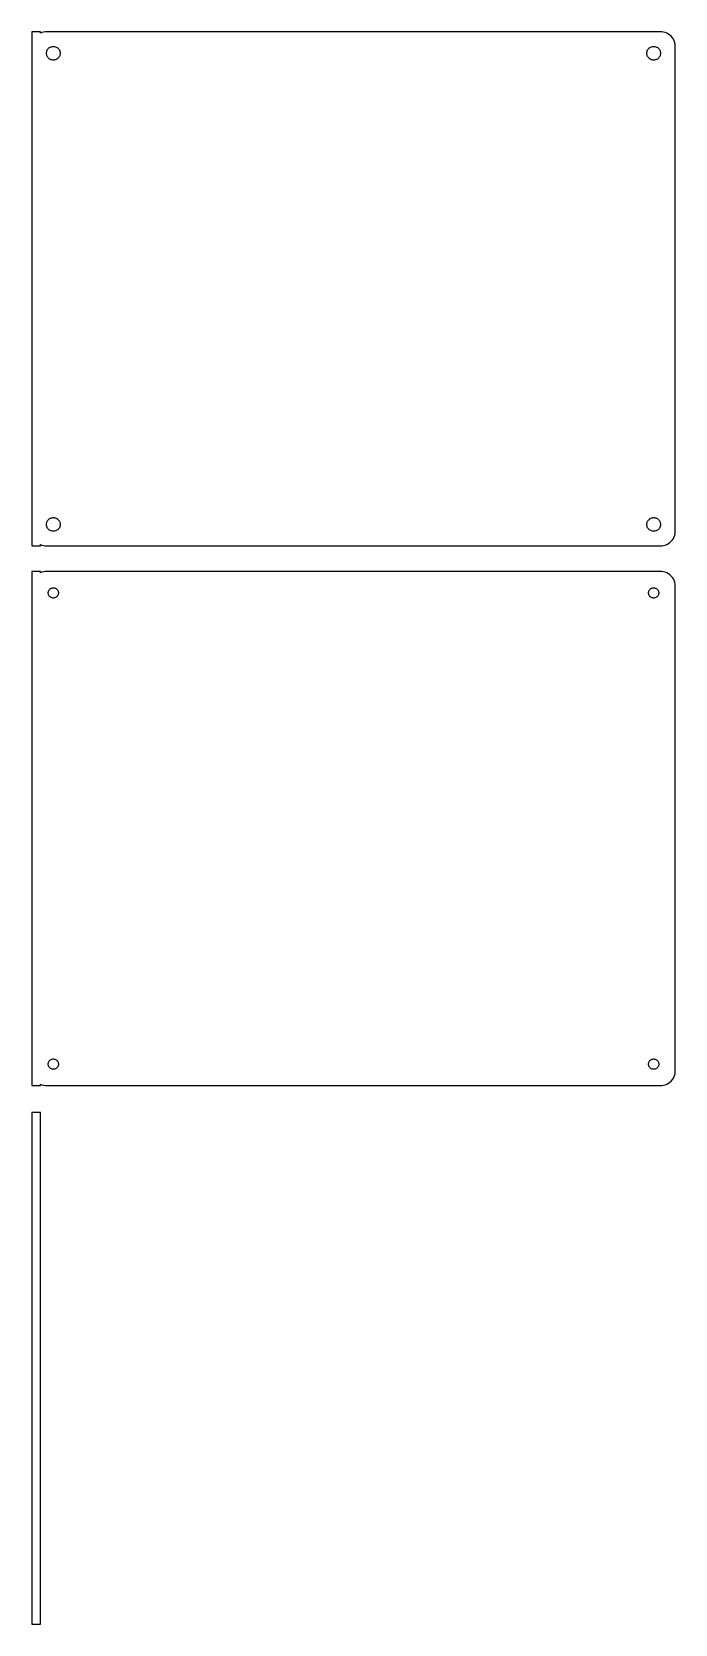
# Model space of a CAD drawing. Header units: metres. Extents: x -112 to 112, y -90 to 468.
import ezdxf

# ---------------------------------------------------------------- set-up
doc = ezdxf.new("R2010")
doc.units = ezdxf.units.M

msp = doc.modelspace()

# ---------------------------------------------------------------- linework, layer by layer
for p, q in [((-109.5, 467.99), (-112.5, 467.99)), ((-112.5, 467.99), (-112.5, 288.01)), ((-109.5, 467.575), (-109.5, 467.99)), ((-109.045, 467.755), (-109.5, 467.575)), ((-108.437, 467.911), (-109.045, 467.755)), ((-107.814, 467.99), (-108.437, 467.911)), ((107.814, 467.99), (-107.814, 467.99)), ((-105.742, 462.783), (-105.45, 462.857)), ((-105.45, 462.857), (-105.151, 462.895)), ((-105.151, 462.895), (-104.849, 462.895)), ((-104.849, 462.895), (-104.55, 462.857)), ((-104.55, 462.857), (-104.258, 462.783)), ((104.258, 462.783), (104.55, 462.857)), ((104.55, 462.857), (104.849, 462.895)), ((104.849, 462.895), (105.151, 462.895)), ((105.151, 462.895), (105.45, 462.857)), ((105.45, 462.857), (105.742, 462.783)), ((108.437, 467.911), (107.814, 467.99)), ((109.045, 467.755), (108.437, 467.911)), ((109.629, 467.524), (109.045, 467.755)), ((110.179, 467.222), (109.629, 467.524)), ((110.687, 466.853), (110.179, 467.222)), ((111.145, 466.423), (110.687, 466.853)), ((111.545, 465.939), (111.145, 466.423)), ((111.882, 465.409), (111.545, 465.939)), ((112.149, 464.841), (111.882, 465.409)), ((112.343, 464.243), (112.149, 464.841)), ((112.461, 463.627), (112.343, 464.243)), ((112.5, 463), (112.461, 463.627)), ((112.5, 293), (112.5, 463)), ((-107.4, 460.5), (-107.381, 460.801)), ((-107.381, 460.199), (-107.4, 460.5)), ((-107.381, 460.801), (-107.325, 461.097)), ((-107.325, 459.903), (-107.381, 460.199)), ((-107.325, 461.097), (-107.231, 461.383)), ((-107.231, 459.617), (-107.325, 459.903)), ((-107.231, 461.383), (-107.103, 461.656)), ((-107.103, 459.344), (-107.231, 459.617)), ((-107.103, 461.656), (-106.942, 461.911)), ((-106.942, 459.089), (-107.103, 459.344)), ((-106.942, 461.911), (-106.75, 462.143)), ((-106.75, 458.857), (-106.942, 459.089)), ((-106.75, 462.143), (-106.53, 462.349)), ((-106.53, 458.651), (-106.75, 458.857)), ((-106.53, 462.349), (-106.286, 462.526)), ((-106.286, 458.474), (-106.53, 458.651)), ((-106.286, 462.526), (-106.022, 462.672)), ((-106.022, 458.328), (-106.286, 458.474)), ((-106.022, 462.672), (-105.742, 462.783)), ((-105.742, 458.217), (-106.022, 458.328)), ((-105.45, 458.143), (-105.742, 458.217)), ((-105.151, 458.105), (-105.45, 458.143)), ((-104.849, 458.105), (-105.151, 458.105)), ((-104.55, 458.143), (-104.849, 458.105)), ((-104.258, 458.217), (-104.55, 458.143)), ((-104.258, 462.783), (-103.978, 462.672)), ((-103.978, 458.328), (-104.258, 458.217)), ((-103.978, 462.672), (-103.714, 462.526)), ((-103.714, 458.474), (-103.978, 458.328)), ((-103.714, 462.526), (-103.47, 462.349)), ((-103.47, 458.651), (-103.714, 458.474)), ((-103.47, 462.349), (-103.25, 462.143)), ((-103.25, 458.857), (-103.47, 458.651)), ((-103.25, 462.143), (-103.058, 461.911)), ((-103.058, 459.089), (-103.25, 458.857)), ((-103.058, 461.911), (-102.897, 461.656)), ((-102.897, 459.344), (-103.058, 459.089)), ((-102.897, 461.656), (-102.769, 461.383)), ((-102.769, 459.617), (-102.897, 459.344)), ((-102.769, 461.383), (-102.675, 461.097)), ((-102.675, 459.903), (-102.769, 459.617)), ((-102.675, 461.097), (-102.619, 460.801)), ((-102.619, 460.199), (-102.675, 459.903)), ((-102.619, 460.801), (-102.6, 460.5)), ((-102.6, 460.5), (-102.619, 460.199)), ((102.6, 460.5), (102.619, 460.801)), ((102.619, 460.199), (102.6, 460.5)), ((102.619, 460.801), (102.675, 461.097)), ((102.675, 459.903), (102.619, 460.199)), ((102.675, 461.097), (102.769, 461.383)), ((102.769, 459.617), (102.675, 459.903)), ((102.769, 461.383), (102.897, 461.656)), ((102.897, 459.344), (102.769, 459.617)), ((102.897, 461.656), (103.058, 461.911)), ((103.058, 459.089), (102.897, 459.344)), ((103.058, 461.911), (103.25, 462.143)), ((103.25, 458.857), (103.058, 459.089)), ((103.25, 462.143), (103.47, 462.349)), ((103.47, 458.651), (103.25, 458.857)), ((103.47, 462.349), (103.714, 462.526)), ((103.714, 458.474), (103.47, 458.651)), ((103.714, 462.526), (103.978, 462.672)), ((103.978, 458.328), (103.714, 458.474)), ((103.978, 462.672), (104.258, 462.783)), ((104.258, 458.217), (103.978, 458.328)), ((104.55, 458.143), (104.258, 458.217)), ((104.849, 458.105), (104.55, 458.143)), ((105.151, 458.105), (104.849, 458.105)), ((105.45, 458.143), (105.151, 458.105)), ((105.742, 458.217), (105.45, 458.143)), ((105.742, 462.783), (106.022, 462.672)), ((106.022, 458.328), (105.742, 458.217)), ((106.022, 462.672), (106.286, 462.526)), ((106.286, 458.474), (106.022, 458.328)), ((106.286, 462.526), (106.53, 462.349)), ((106.53, 458.651), (106.286, 458.474)), ((106.53, 462.349), (106.75, 462.143)), ((106.75, 458.857), (106.53, 458.651)), ((106.75, 462.143), (106.942, 461.911)), ((106.942, 459.089), (106.75, 458.857)), ((106.942, 461.911), (107.103, 461.656)), ((107.103, 459.344), (106.942, 459.089)), ((107.103, 461.656), (107.231, 461.383)), ((107.231, 459.617), (107.103, 459.344)), ((107.231, 461.383), (107.325, 461.097)), ((107.325, 459.903), (107.231, 459.617)), ((107.325, 461.097), (107.381, 460.801)), ((107.381, 460.199), (107.325, 459.903)), ((107.381, 460.801), (107.4, 460.5)), ((107.4, 460.5), (107.381, 460.199)), ((-107.4, 295.5), (-107.381, 295.801)), ((-107.381, 295.801), (-107.325, 296.097)), ((-107.325, 296.097), (-107.231, 296.383)), ((-107.231, 296.383), (-107.103, 296.656)), ((-107.103, 296.656), (-106.942, 296.911)), ((-106.942, 296.911), (-106.75, 297.143)), ((-106.75, 297.143), (-106.53, 297.349)), ((-106.53, 297.349), (-106.286, 297.526)), ((-106.286, 297.526), (-106.022, 297.672)), ((-106.022, 297.672), (-105.742, 297.783)), ((-105.742, 297.783), (-105.45, 297.857)), ((-105.45, 297.857), (-105.151, 297.895)), ((-105.151, 297.895), (-104.849, 297.895)), ((-104.849, 297.895), (-104.55, 297.857)), ((-104.55, 297.857), (-104.258, 297.783)), ((-104.258, 297.783), (-103.978, 297.672)), ((-103.978, 297.672), (-103.714, 297.526)), ((-103.714, 297.526), (-103.47, 297.349)), ((-103.47, 297.349), (-103.25, 297.143)), ((-103.25, 297.143), (-103.058, 296.911)), ((-103.058, 296.911), (-102.897, 296.656)), ((-102.897, 296.656), (-102.769, 296.383)), ((-102.769, 296.383), (-102.675, 296.097)), ((-102.675, 296.097), (-102.619, 295.801)), ((-102.619, 295.801), (-102.6, 295.5)), ((102.6, 295.5), (102.619, 295.801)), ((102.619, 295.801), (102.675, 296.097)), ((102.675, 296.097), (102.769, 296.383)), ((102.769, 296.383), (102.897, 296.656)), ((102.897, 296.656), (103.058, 296.911)), ((103.058, 296.911), (103.25, 297.143)), ((103.25, 297.143), (103.47, 297.349)), ((103.47, 297.349), (103.714, 297.526)), ((103.714, 297.526), (103.978, 297.672)), ((103.978, 297.672), (104.258, 297.783)), ((104.258, 297.783), (104.55, 297.857)), ((104.55, 297.857), (104.849, 297.895)), ((104.849, 297.895), (105.151, 297.895)), ((105.151, 297.895), (105.45, 297.857)), ((105.45, 297.857), (105.742, 297.783)), ((105.742, 297.783), (106.022, 297.672)), ((106.022, 297.672), (106.286, 297.526)), ((106.286, 297.526), (106.53, 297.349)), ((106.53, 297.349), (106.75, 297.143)), ((106.75, 297.143), (106.942, 296.911)), ((106.942, 296.911), (107.103, 296.656)), ((107.103, 296.656), (107.231, 296.383)), ((107.231, 296.383), (107.325, 296.097)), ((107.325, 296.097), (107.381, 295.801)), ((107.381, 295.801), (107.4, 295.5)), ((-107.381, 295.199), (-107.4, 295.5)), ((-107.325, 294.903), (-107.381, 295.199)), ((-107.231, 294.617), (-107.325, 294.903)), ((-107.103, 294.344), (-107.231, 294.617)), ((-106.942, 294.089), (-107.103, 294.344)), ((-106.75, 293.857), (-106.942, 294.089)), ((-106.53, 293.651), (-106.75, 293.857)), ((-106.286, 293.474), (-106.53, 293.651)), ((-106.022, 293.328), (-106.286, 293.474)), ((-105.742, 293.217), (-106.022, 293.328)), ((-105.45, 293.143), (-105.742, 293.217)), ((-105.151, 293.105), (-105.45, 293.143)), ((-104.849, 293.105), (-105.151, 293.105)), ((-104.55, 293.143), (-104.849, 293.105)), ((-104.258, 293.217), (-104.55, 293.143)), ((-103.978, 293.328), (-104.258, 293.217)), ((-103.714, 293.474), (-103.978, 293.328)), ((-103.47, 293.651), (-103.714, 293.474)), ((-103.25, 293.857), (-103.47, 293.651)), ((-103.058, 294.089), (-103.25, 293.857)), ((-102.897, 294.344), (-103.058, 294.089)), ((-102.769, 294.617), (-102.897, 294.344)), ((-102.675, 294.903), (-102.769, 294.617)), ((-102.619, 295.199), (-102.675, 294.903)), ((-102.6, 295.5), (-102.619, 295.199)), ((102.619, 295.199), (102.6, 295.5)), ((102.675, 294.903), (102.619, 295.199)), ((102.769, 294.617), (102.675, 294.903)), ((102.897, 294.344), (102.769, 294.617)), ((103.058, 294.089), (102.897, 294.344)), ((103.25, 293.857), (103.058, 294.089)), ((103.47, 293.651), (103.25, 293.857)), ((103.714, 293.474), (103.47, 293.651)), ((103.978, 293.328), (103.714, 293.474)), ((104.258, 293.217), (103.978, 293.328)), ((104.55, 293.143), (104.258, 293.217)), ((104.849, 293.105), (104.55, 293.143)), ((105.151, 293.105), (104.849, 293.105)), ((105.45, 293.143), (105.151, 293.105)), ((105.742, 293.217), (105.45, 293.143)), ((106.022, 293.328), (105.742, 293.217)), ((106.286, 293.474), (106.022, 293.328)), ((106.53, 293.651), (106.286, 293.474)), ((106.75, 293.857), (106.53, 293.651)), ((106.942, 294.089), (106.75, 293.857)), ((107.103, 294.344), (106.942, 294.089)), ((107.231, 294.617), (107.103, 294.344)), ((107.325, 294.903), (107.231, 294.617)), ((107.381, 295.199), (107.325, 294.903)), ((107.4, 295.5), (107.381, 295.199)), ((111.145, 289.577), (111.545, 290.061)), ((111.545, 290.061), (111.882, 290.591)), ((111.882, 290.591), (112.149, 291.159)), ((112.149, 291.159), (112.343, 291.757)), ((112.343, 291.757), (112.461, 292.373)), ((112.461, 292.373), (112.5, 293)), ((-112.5, 288.01), (-109.5, 288.01)), ((-109.5, 288.425), (-109.045, 288.245)), ((-109.5, 288.01), (-109.5, 288.425)), ((-109.045, 288.245), (-108.437, 288.089)), ((-108.437, 288.089), (-107.814, 288.01)), ((-107.814, 288.01), (107.814, 288.01)), ((107.814, 288.01), (108.437, 288.089)), ((108.437, 288.089), (109.045, 288.245)), ((109.045, 288.245), (109.629, 288.476)), ((109.629, 288.476), (110.179, 288.778)), ((110.179, 288.778), (110.687, 289.147)), ((110.687, 289.147), (111.145, 289.577)), ((-109.5, 278.99), (-112.5, 278.99)), ((-112.5, 278.99), (-112.5, 99.01)), ((-109.5, 278.575), (-109.5, 278.99)), ((-108.437, 278.911), (-109.045, 278.755)), ((-107.814, 278.99), (-108.437, 278.911)), ((107.814, 278.99), (-107.814, 278.99)), ((108.437, 278.911), (107.814, 278.99)), ((109.045, 278.755), (108.437, 278.911)), ((-109.045, 278.755), (-109.5, 278.575)), ((-105.556, 273.212), (-105.337, 273.268)), ((-105.337, 273.268), (-105.113, 273.296)), ((-105.113, 273.296), (-104.887, 273.296)), ((-104.887, 273.296), (-104.663, 273.268)), ((-104.663, 273.268), (-104.444, 273.212)), ((104.444, 273.212), (104.663, 273.268)), ((104.663, 273.268), (104.887, 273.296)), ((104.887, 273.296), (105.113, 273.296)), ((105.113, 273.296), (105.337, 273.268)), ((105.337, 273.268), (105.556, 273.212)), ((109.629, 278.524), (109.045, 278.755)), ((110.179, 278.222), (109.629, 278.524)), ((110.687, 277.853), (110.179, 278.222)), ((111.145, 277.423), (110.687, 277.853)), ((111.545, 276.939), (111.145, 277.423)), ((111.882, 276.409), (111.545, 276.939)), ((112.149, 275.841), (111.882, 276.409)), ((112.343, 275.243), (112.149, 275.841)), ((112.461, 274.627), (112.343, 275.243)), ((112.5, 274), (112.461, 274.627)), ((112.5, 104), (112.5, 274)), ((-106.8, 271.5), (-106.786, 271.726)), ((-106.786, 271.274), (-106.8, 271.5)), ((-106.786, 271.726), (-106.743, 271.948)), ((-106.743, 271.052), (-106.786, 271.274)), ((-106.743, 271.948), (-106.674, 272.163)), ((-106.674, 270.837), (-106.743, 271.052)), ((-106.674, 272.163), (-106.577, 272.367)), ((-106.577, 270.633), (-106.674, 270.837)), ((-106.577, 272.367), (-106.456, 272.558)), ((-106.456, 270.442), (-106.577, 270.633)), ((-106.456, 272.558), (-106.312, 272.732)), ((-106.312, 270.268), (-106.456, 270.442)), ((-106.312, 272.732), (-106.147, 272.887)), ((-106.147, 270.113), (-106.312, 270.268)), ((-106.147, 272.887), (-105.964, 273.02)), ((-105.964, 269.98), (-106.147, 270.113)), ((-105.964, 273.02), (-105.766, 273.129)), ((-105.766, 269.871), (-105.964, 269.98)), ((-105.766, 273.129), (-105.556, 273.212)), ((-105.556, 269.788), (-105.766, 269.871)), ((-105.337, 269.732), (-105.556, 269.788)), ((-105.113, 269.704), (-105.337, 269.732)), ((-104.887, 269.704), (-105.113, 269.704)), ((-104.663, 269.732), (-104.887, 269.704)), ((-104.444, 269.788), (-104.663, 269.732)), ((-104.444, 273.212), (-104.234, 273.129)), ((-104.234, 269.871), (-104.444, 269.788)), ((-104.234, 273.129), (-104.036, 273.02)), ((-104.036, 269.98), (-104.234, 269.871)), ((-104.036, 273.02), (-103.853, 272.887)), ((-103.853, 270.113), (-104.036, 269.98)), ((-103.853, 272.887), (-103.688, 272.732)), ((-103.688, 270.268), (-103.853, 270.113)), ((-103.688, 272.732), (-103.544, 272.558)), ((-103.544, 270.442), (-103.688, 270.268)), ((-103.544, 272.558), (-103.423, 272.367)), ((-103.423, 270.633), (-103.544, 270.442)), ((-103.423, 272.367), (-103.326, 272.163)), ((-103.326, 270.837), (-103.423, 270.633)), ((-103.326, 272.163), (-103.257, 271.948)), ((-103.257, 271.052), (-103.326, 270.837)), ((-103.257, 271.948), (-103.214, 271.726)), ((-103.214, 271.274), (-103.257, 271.052)), ((-103.214, 271.726), (-103.2, 271.5)), ((-103.2, 271.5), (-103.214, 271.274)), ((103.2, 271.5), (103.214, 271.726)), ((103.214, 271.274), (103.2, 271.5)), ((103.214, 271.726), (103.257, 271.948)), ((103.257, 271.052), (103.214, 271.274)), ((103.257, 271.948), (103.326, 272.163)), ((103.326, 270.837), (103.257, 271.052)), ((103.326, 272.163), (103.423, 272.367)), ((103.423, 270.633), (103.326, 270.837)), ((103.423, 272.367), (103.544, 272.558)), ((103.544, 270.442), (103.423, 270.633)), ((103.544, 272.558), (103.688, 272.732)), ((103.688, 270.268), (103.544, 270.442)), ((103.688, 272.732), (103.853, 272.887)), ((103.853, 270.113), (103.688, 270.268)), ((103.853, 272.887), (104.036, 273.02)), ((104.036, 269.98), (103.853, 270.113)), ((104.036, 273.02), (104.234, 273.129)), ((104.234, 269.871), (104.036, 269.98)), ((104.234, 273.129), (104.444, 273.212)), ((104.444, 269.788), (104.234, 269.871)), ((104.663, 269.732), (104.444, 269.788)), ((104.887, 269.704), (104.663, 269.732)), ((105.113, 269.704), (104.887, 269.704)), ((105.337, 269.732), (105.113, 269.704)), ((105.556, 269.788), (105.337, 269.732)), ((105.556, 273.212), (105.766, 273.129)), ((105.766, 269.871), (105.556, 269.788)), ((105.766, 273.129), (105.964, 273.02)), ((105.964, 269.98), (105.766, 269.871)), ((105.964, 273.02), (106.147, 272.887)), ((106.147, 270.113), (105.964, 269.98)), ((106.147, 272.887), (106.312, 272.732)), ((106.312, 270.268), (106.147, 270.113)), ((106.312, 272.732), (106.456, 272.558)), ((106.456, 270.442), (106.312, 270.268)), ((106.456, 272.558), (106.577, 272.367)), ((106.577, 270.633), (106.456, 270.442)), ((106.577, 272.367), (106.674, 272.163)), ((106.674, 270.837), (106.577, 270.633)), ((106.674, 272.163), (106.743, 271.948)), ((106.743, 271.052), (106.674, 270.837)), ((106.743, 271.948), (106.786, 271.726)), ((106.786, 271.274), (106.743, 271.052)), ((106.786, 271.726), (106.8, 271.5)), ((106.8, 271.5), (106.786, 271.274)), ((-106.8, 106.5), (-106.786, 106.726)), ((-106.786, 106.274), (-106.8, 106.5)), ((-106.786, 106.726), (-106.743, 106.948)), ((-106.743, 106.052), (-106.786, 106.274)), ((-106.743, 106.948), (-106.674, 107.163)), ((-106.674, 105.837), (-106.743, 106.052)), ((-106.674, 107.163), (-106.577, 107.367)), ((-106.577, 107.367), (-106.456, 107.558)), ((-106.456, 107.558), (-106.312, 107.732)), ((-106.312, 107.732), (-106.147, 107.887)), ((-106.147, 107.887), (-105.964, 108.02)), ((-105.964, 108.02), (-105.766, 108.129)), ((-105.766, 108.129), (-105.556, 108.212)), ((-105.556, 108.212), (-105.337, 108.268)), ((-105.337, 108.268), (-105.113, 108.296)), ((-105.113, 108.296), (-104.887, 108.296)), ((-104.887, 108.296), (-104.663, 108.268)), ((-104.663, 108.268), (-104.444, 108.212)), ((-104.444, 108.212), (-104.234, 108.129)), ((-104.234, 108.129), (-104.036, 108.02)), ((-104.036, 108.02), (-103.853, 107.887)), ((-103.853, 107.887), (-103.688, 107.732)), ((-103.688, 107.732), (-103.544, 107.558)), ((-103.544, 107.558), (-103.423, 107.367)), ((-103.423, 107.367), (-103.326, 107.163)), ((-103.326, 107.163), (-103.257, 106.948)), ((-103.257, 106.052), (-103.326, 105.837)), ((-103.257, 106.948), (-103.214, 106.726)), ((-103.214, 106.274), (-103.257, 106.052)), ((-103.214, 106.726), (-103.2, 106.5)), ((-103.2, 106.5), (-103.214, 106.274)), ((103.2, 106.5), (103.214, 106.726)), ((103.214, 106.274), (103.2, 106.5)), ((103.214, 106.726), (103.257, 106.948)), ((103.257, 106.052), (103.214, 106.274)), ((103.257, 106.948), (103.326, 107.163)), ((103.326, 105.837), (103.257, 106.052)), ((103.326, 107.163), (103.423, 107.367)), ((103.423, 107.367), (103.544, 107.558)), ((103.544, 107.558), (103.688, 107.732)), ((103.688, 107.732), (103.853, 107.887)), ((103.853, 107.887), (104.036, 108.02)), ((104.036, 108.02), (104.234, 108.129)), ((104.234, 108.129), (104.444, 108.212)), ((104.444, 108.212), (104.663, 108.268)), ((104.663, 108.268), (104.887, 108.296)), ((104.887, 108.296), (105.113, 108.296)), ((105.113, 108.296), (105.337, 108.268)), ((105.337, 108.268), (105.556, 108.212)), ((105.556, 108.212), (105.766, 108.129)), ((105.766, 108.129), (105.964, 108.02)), ((105.964, 108.02), (106.147, 107.887)), ((106.147, 107.887), (106.312, 107.732)), ((106.312, 107.732), (106.456, 107.558)), ((106.456, 107.558), (106.577, 107.367)), ((106.577, 107.367), (106.674, 107.163)), ((106.674, 107.163), (106.743, 106.948)), ((106.743, 106.052), (106.674, 105.837)), ((106.743, 106.948), (106.786, 106.726)), ((106.786, 106.274), (106.743, 106.052)), ((106.786, 106.726), (106.8, 106.5)), ((106.8, 106.5), (106.786, 106.274)), ((-106.577, 105.633), (-106.674, 105.837)), ((-106.456, 105.442), (-106.577, 105.633)), ((-106.312, 105.268), (-106.456, 105.442)), ((-106.147, 105.113), (-106.312, 105.268)), ((-105.964, 104.98), (-106.147, 105.113)), ((-105.766, 104.871), (-105.964, 104.98)), ((-105.556, 104.788), (-105.766, 104.871)), ((-105.337, 104.732), (-105.556, 104.788)), ((-105.113, 104.704), (-105.337, 104.732)), ((-104.887, 104.704), (-105.113, 104.704)), ((-104.663, 104.732), (-104.887, 104.704)), ((-104.444, 104.788), (-104.663, 104.732)), ((-104.234, 104.871), (-104.444, 104.788)), ((-104.036, 104.98), (-104.234, 104.871)), ((-103.853, 105.113), (-104.036, 104.98)), ((-103.688, 105.268), (-103.853, 105.113)), ((-103.544, 105.442), (-103.688, 105.268)), ((-103.423, 105.633), (-103.544, 105.442)), ((-103.326, 105.837), (-103.423, 105.633)), ((103.423, 105.633), (103.326, 105.837)), ((103.544, 105.442), (103.423, 105.633)), ((103.688, 105.268), (103.544, 105.442)), ((103.853, 105.113), (103.688, 105.268)), ((104.036, 104.98), (103.853, 105.113)), ((104.234, 104.871), (104.036, 104.98)), ((104.444, 104.788), (104.234, 104.871)), ((104.663, 104.732), (104.444, 104.788)), ((104.887, 104.704), (104.663, 104.732)), ((105.113, 104.704), (104.887, 104.704)), ((105.337, 104.732), (105.113, 104.704)), ((105.556, 104.788), (105.337, 104.732)), ((105.766, 104.871), (105.556, 104.788)), ((105.964, 104.98), (105.766, 104.871)), ((106.147, 105.113), (105.964, 104.98)), ((106.312, 105.268), (106.147, 105.113)), ((106.456, 105.442), (106.312, 105.268)), ((106.577, 105.633), (106.456, 105.442)), ((106.674, 105.837), (106.577, 105.633)), ((110.687, 100.147), (111.145, 100.577)), ((111.145, 100.577), (111.545, 101.061)), ((111.545, 101.061), (111.882, 101.591)), ((111.882, 101.591), (112.149, 102.159)), ((112.149, 102.159), (112.343, 102.757)), ((112.343, 102.757), (112.461, 103.373)), ((112.461, 103.373), (112.5, 104)), ((-112.5, 99.01), (-109.5, 99.01)), ((-109.5, 99.425), (-109.045, 99.245)), ((-109.5, 99.01), (-109.5, 99.425)), ((-109.045, 99.245), (-108.437, 99.089)), ((-108.437, 99.089), (-107.814, 99.01)), ((-107.814, 99.01), (107.814, 99.01)), ((107.814, 99.01), (108.437, 99.089)), ((108.437, 99.089), (109.045, 99.245)), ((109.045, 99.245), (109.629, 99.476)), ((109.629, 99.476), (110.179, 99.778)), ((110.179, 99.778), (110.687, 100.147)), ((-109.5, 89.615), (-112.5, 89.615)), ((-112.5, 89.615), (-112.5, -89.615)), ((-109.5, -89.615), (-109.5, 89.615)), ((-112.5, -89.615), (-109.5, -89.615))]:
    msp.add_line(p, q)

doc.saveas('drawing.dxf')
